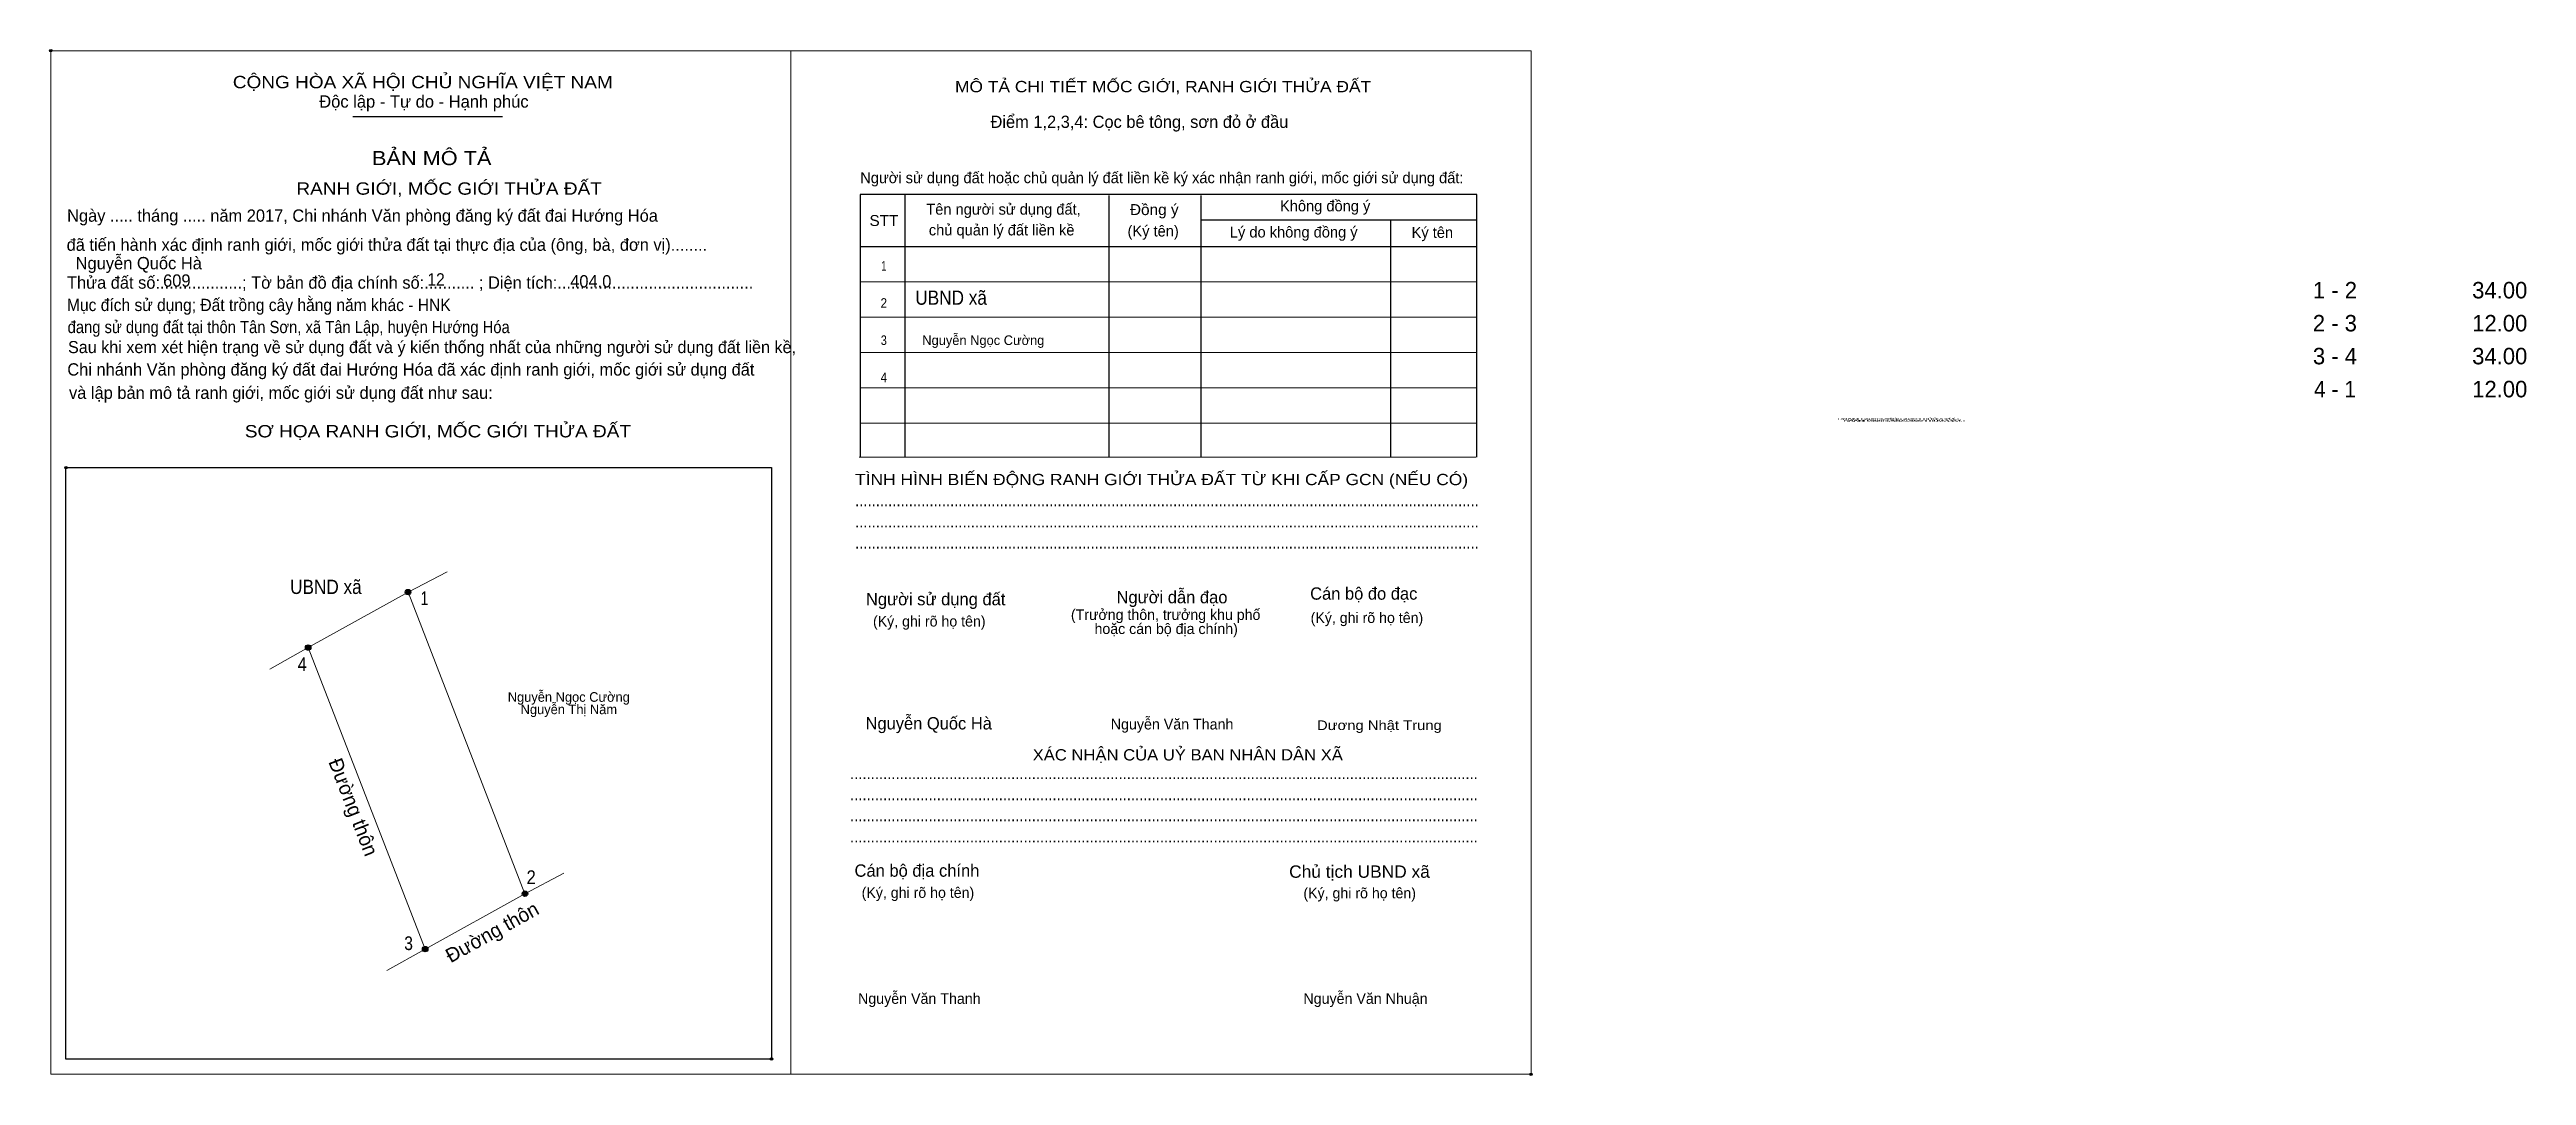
# Model space of a CAD drawing. Header units: metres. Extents: x 548144 to 548404, y 1837772 to 1837880.
import ezdxf
from ezdxf.enums import TextEntityAlignment as Align

# ---------------------------------------------------------------- set-up
doc = ezdxf.new("R2010")
doc.units = ezdxf.units.M
doc.header["$LTSCALE"] = 0.52
doc.header["$PDMODE"] = 32
doc.header["$PDSIZE"] = 0.26
for name, color, linetype, lineweight in [('1', 7, 'Continuous', 25), ('10', 7, 'Continuous', 13), ('11', 7, 'Continuous', 25), ('2', 7, 'Continuous', 13), ('27', 7, 'Continuous', 13)]:
    doc.layers.add(name, color=color, linetype=linetype, lineweight=lineweight)
for name, color, linetype in [('36', 7, 'Continuous'), ('52', 7, 'Continuous'), ('6', 7, 'Continuous'), ('60', 7, 'Continuous'), ('9', 7, 'Continuous')]:
    doc.layers.add(name, color=color, linetype=linetype)

msp = doc.modelspace()

# ---------------------------------------------------------------- hatches: boundary and pattern name
at = {"layer": '11'}
for points in [[(548181.9187, 1837822.66, 1), (548181.3413, 1837822.66, 1)], [(548171.4287, 1837816.83, 1), (548170.8513, 1837816.83, 1)], [(548171.4287, 1837816.83, 1), (548170.8513, 1837816.83, 1)], [(548194.2087, 1837790.96, 1), (548193.6313, 1837790.96, 1)], [(548183.7187, 1837785.13, 1), (548183.1413, 1837785.13, 1)]]:
    msp.add_hatch(color=256, dxfattribs=at).paths.add_polyline_path(points)

# ---------------------------------------------------------------- linework, layer by layer
at = {"layer": '1'}
for p, q in [((548175.83, 1837872.66), (548191.56, 1837872.66)), ((548233.82, 1837864.46), (548233.82, 1837836.84)), ((548255.27, 1837864.35), (548255.27, 1837836.84)), ((548264.95, 1837864.35), (548264.95, 1837836.84)), ((548264.95, 1837861.79), (548293.96, 1837861.79)), ((548284.87, 1837861.79), (548284.87, 1837836.84)), ((548229.16, 1837858.97), (548293.96, 1837858.97))]:
    msp.add_line(p, q, dxfattribs=at)
at = {"layer": '1', "lineweight": 13}
for p, q in [((548229.16, 1837855.26), (548293.96, 1837855.26)), ((548229.16, 1837851.55), (548293.96, 1837851.55)), ((548229.16, 1837847.84), (548293.96, 1837847.84)), ((548229.16, 1837844.13), (548293.96, 1837844.13)), ((548229.16, 1837840.42), (548293.96, 1837840.42)), ((548229.05, 1837836.84), (548293.85, 1837836.84))]:
    msp.add_line(p, q, dxfattribs=at)
at = {"layer": '1'}
msp.add_lwpolyline([(548293.96, 1837836.84), (548293.96, 1837864.46), (548229.16, 1837864.46), (548229.16, 1837836.84)], dxfattribs=at)
msp.add_lwpolyline([(548145.68, 1837835.74), (548219.82, 1837835.74), (548219.82, 1837773.58), (548145.68, 1837773.58)], close=True, dxfattribs=at)
for p in [(548144.09, 1837879.56), (548145.68, 1837835.74), (548219.82, 1837773.59), (548219.82, 1837773.58), (548299.64, 1837771.98)]:
    msp.add_point(p, dxfattribs=at)
at = {"layer": '10'}
msp.add_lwpolyline([(548171.14, 1837816.83), (548181.63, 1837822.66), (548193.92, 1837790.96), (548183.43, 1837785.13)], close=True, dxfattribs=at)
at = {"layer": '11'}
for centre in [(548181.63, 1837822.66), (548171.14, 1837816.83), (548171.14, 1837816.83), (548193.92, 1837790.96), (548183.43, 1837785.13)]:
    msp.add_circle(centre, 0.2887, dxfattribs=at)
at = {"layer": '2'}
for points in [[(548144.09, 1837879.56), (548221.86, 1837879.56), (548221.86, 1837771.98), (548144.09, 1837771.98)], [(548221.86, 1837879.55), (548299.64, 1837879.55), (548299.64, 1837771.98), (548221.86, 1837771.98)], [(548221.86, 1837879.55), (548299.64, 1837879.55), (548299.64, 1837771.98), (548221.86, 1837771.98)]]:
    msp.add_lwpolyline(points, close=True, dxfattribs=at)
at = {"layer": '27'}
for p, q in [((548181.63, 1837822.66), (548185.73, 1837824.8)), ((548171.14, 1837816.83), (548167.11, 1837814.57)), ((548193.92, 1837790.96), (548198.02, 1837793.1)), ((548183.43, 1837785.13), (548179.4, 1837782.87))]:
    msp.add_line(p, q, dxfattribs=at)

# ---------------------------------------------------------------- texts
at = {"layer": '1'}
for s, height, width, p in [('CỘNG HÒA XÃ HỘI CHỦ NGHĨA VIỆT NAM', 1.298, 1.15, (548163.22, 1837875.62)), ('RANH GIỚI, MỐC GIỚI THỬA ĐẤT', 1.299, 1.15, (548169.9, 1837864.43)), ('STT', 1.15, 1.05, (548230.12, 1837861.14)), ('Đồng ý', 1.15, 1.05, (548257.49, 1837862.29)), ('Mục đích sử dụng; Đất trồng cây hằng năm khác - HNK', 1.289, 0.95, (548145.79, 1837852.2)), ('đang sử dụng đất tại thôn Tân Sơn, xã Tân Lập, huyện Hướng Hóa', 1.289, 0.9, (548145.86, 1837849.88)), ('SƠ HỌA RANH GIỚI, MỐC GIỚI THỬA ĐẤT', 1.299, 1.15, (548164.48, 1837838.92)), ('RANH GIỚI, MỐC GIỚI THỬA ĐẤT', 0.1625, 3.55, (548331.86, 1837840.77)), ('RANH GIỚI, MỐC GIỚI THỬA ĐẤT', 0.1625, 3.55, (548332.34, 1837840.77)), ('RANH GIỚI, MỐC GIỚI THỬA ĐẤT', 0.1625, 3.55, (548332.49, 1837840.59)), ('RANH GIỚI, MỐC GIỚI THỬA ĐẤT', 0.1625, 3.55, (548332.97, 1837840.59)), ('TÌNH HÌNH BIẾN ĐỘNG RANH GIỚI THỬA ĐẤT TỪ KHI CẤP GCN (NẾU CÓ)', 1.187, 1.15, (548228.61, 1837833.9)), ('.......................................................................................................................................................', 1.298, 0.9, (548228.61, 1837831.67)), ('.......................................................................................................................................................', 1.298, 0.9, (548228.61, 1837829.45)), ('.......................................................................................................................................................', 1.298, 0.9, (548228.61, 1837827.22)), ('Dương Nhật Trung', 1.01, 1.15, (548277.15, 1837808.16)), ('........................................................................................................................................................', 1.298, 0.9, (548228.08, 1837803)), ('........................................................................................................................................................', 1.298, 0.9, (548228.08, 1837800.78)), ('........................................................................................................................................................', 1.298, 0.9, (548228.08, 1837798.56)), ('........................................................................................................................................................', 1.298, 0.9, (548228.08, 1837796.34)), ('Chủ tịch UBND xã', 1.298, 1.05, (548274.22, 1837792.63))]:
    msp.add_text(s, height=height, dxfattribs=dict(at, width=width)).set_placement(p)
for s, height, width, p in [('MÔ TẢ CHI TIẾT MỐC GIỚI, RANH GIỚI THỬA ĐẤT', 1.187, 1.15, (548260.975, 1837875.2)), ('BẢN MÔ TẢ', 1.484, 1.15, (548184.12, 1837867.54)), ('XÁC NHẬN CỦA UỶ BAN NHÂN DÂN XÃ', 1.187, 1.1, (548263.57, 1837804.96))]:
    msp.add_text(s, height=height, dxfattribs=dict(at, width=width)).set_placement(p, align=Align.CENTER)
for s, height, p in [('Độc lập - Tự do - Hạnh phúc', 1.298, (548172.3, 1837873.58)), ('Điểm 1,2,3,4: Cọc bê tông, sơn đỏ ở đầu', 1.289, (548242.84, 1837871.45)), ('Người sử dụng đất hoặc chủ quản lý đất liền kề ký xác nhận ranh giới, mốc giới sử dụng đất:', 1.15, (548229.15, 1837865.64)), ('Ngày ..... tháng ..... năm 2017, Chi nhánh Văn phòng đăng ký đất đai Hướng Hóa', 1.289, (548145.81, 1837861.59)), ('Tên người sử dụng đất,', 1.15, (548236.09, 1837862.33)), ('Không đồng ý', 1.15, (548273.26, 1837862.68)), (' đã tiến hành xác định ranh giới, mốc giới thửa đất tại thực địa của (ông, bà, đơn vị)........', 1.289, (548145.28, 1837858.53)), ('chủ quản lý đất liền kề', 1.15, (548236.36, 1837860.15)), ('(Ký tên)', 1.15, (548257.24, 1837860.04)), ('Lý do không đồng ý', 1.15, (548267.99, 1837859.93)), ('Ký tên', 1.15, (548287.09, 1837859.89)), ('Thửa đất số:..................; Tờ bản đồ địa chính số:........... ; Diện tích:...........................................', 1.289, (548145.79, 1837854.55)), ('Chi nhánh Văn phòng đăng ký đất đai Hướng Hóa đã xác định ranh giới, mốc giới sử dụng đất', 1.289, (548145.83, 1837845.42)), ('Sau khi xem xét hiện trạng về sử dụng đất và ý kiến thống nhất của những người sử dụng đất liền kề,', 1.269, (548145.9, 1837847.78)), (' và lập bản mô tả ranh giới, mốc giới sử dụng đất như sau:', 1.289, (548145.53, 1837842.97)), ('Cán bộ đo đạc', 1.295, (548276.43, 1837821.86)), ('Người sử dụng đất', 1.298, (548229.75, 1837821.27)), ('Người dẫn đạo', 1.298, (548256.08, 1837821.48)), ('(Ký, ghi rõ họ tên)', 1.113, (548230.49, 1837819.04)), ('(Ký, ghi rõ họ tên)', 1.113, (548276.48, 1837819.41)), ('Nguyễn Văn Thanh', 1.118, (548255.48, 1837808.22)), ('Cán bộ địa chính', 1.298, (548228.55, 1837792.74)), ('(Ký, ghi rõ họ tên)', 1.113, (548229.3, 1837790.52)), ('(Ký, ghi rõ họ tên)', 1.113, (548275.72, 1837790.47)), ('Nguyễn Văn Thanh', 1.118, (548228.92, 1837779.38)), ('Nguyễn Văn Nhuận', 1.118, (548275.72, 1837779.38))]:
    msp.add_text(s, height=height, dxfattribs=at).set_placement(p)
for s, p in [('(Trưởng thôn, trưởng khu phố', (548261.245, 1837819.73)), ('hoặc cán bộ địa chính)', (548261.3, 1837818.25))]:
    msp.add_text(s, height=1.113, dxfattribs=at).set_placement(p, align=Align.CENTER)
at = {"layer": '10'}
for rotation, p in [(291.191, (548173.24, 1837804.83)), (29.064, (548186.11, 1837783.64))]:
    msp.add_text('Đường thôn', height=1.5, rotation=rotation, dxfattribs=at).set_placement(p)
at = {"layer": '36', "width": 0.9}
for p in [(548238.7, 1837852.86), (548173, 1837822.46)]:
    msp.add_text('UBND xã', height=1.5, dxfattribs=at).set_placement(p, align=Align.CENTER)
at = {"layer": '36'}
for s, p in [('Nguyễn Ngọc Cường', (548198.525, 1837811.13)), ('Nguyễn Thị Năm', (548198.53, 1837809.83))]:
    msp.add_text(s, height=1.01, dxfattribs=at).set_placement(p, align=Align.CENTER)
at = {"layer": '52'}
for s, p in [('1 - 2', (548384.12, 1837853.53)), ('34.00', (548401.435, 1837853.53)), ('2 - 3', (548384.11, 1837850.06)), ('12.00', (548401.435, 1837850.06)), ('3 - 4', (548384.12, 1837846.6)), ('34.00', (548401.435, 1837846.6)), ('12.00', (548401.435, 1837843.13))]:
    msp.add_text(s, height=1.732, dxfattribs=at).set_placement(p, align=Align.CENTER)
at = {"layer": '52', "width": 0.95}
msp.add_text('4 - 1', height=1.732, dxfattribs=at).set_placement((548384.12, 1837843.13), align=Align.CENTER)
at = {"layer": '6'}
for s, p in [('Nguyễn Quốc Hà', (548146.7, 1837856.59)), ('609', (548155.89, 1837854.76)), ('404.0', (548198.67, 1837854.68)), ('Nguyễn Quốc Hà', (548229.71, 1837808.22))]:
    msp.add_text(s, height=1.294, dxfattribs=at).set_placement(p)
at = {"layer": '6', "width": 0.95}
msp.add_text('12', height=1.294, dxfattribs=at).set_placement((548183.66, 1837854.88))
at = {"layer": '60'}
for s, width, p in [('1', 0.75, (548231.625, 1837856.44)), ('2', 0.9, (548231.625, 1837852.54)), ('3', 0.85, (548231.625, 1837848.63)), ('4', 0.9, (548231.63, 1837844.72))]:
    msp.add_text(s, height=1.01, dxfattribs=dict(at, width=width)).set_placement(p, align=Align.CENTER)
msp.add_text('Nguyễn Ngọc Cường', height=1.01, dxfattribs=at).set_placement((548235.67, 1837848.63))
at = {"layer": '9'}
for s, width, p in [('1', 0.75, (548183.355, 1837821.29)), ('4', 0.9, (548170.52, 1837814.37)), ('2', 0.9, (548194.57, 1837791.97)), ('3', 0.85, (548181.69, 1837785.03))]:
    msp.add_text(s, height=1.443, dxfattribs=dict(at, width=width)).set_placement(p, align=Align.CENTER)

doc.saveas('drawing.dxf')
